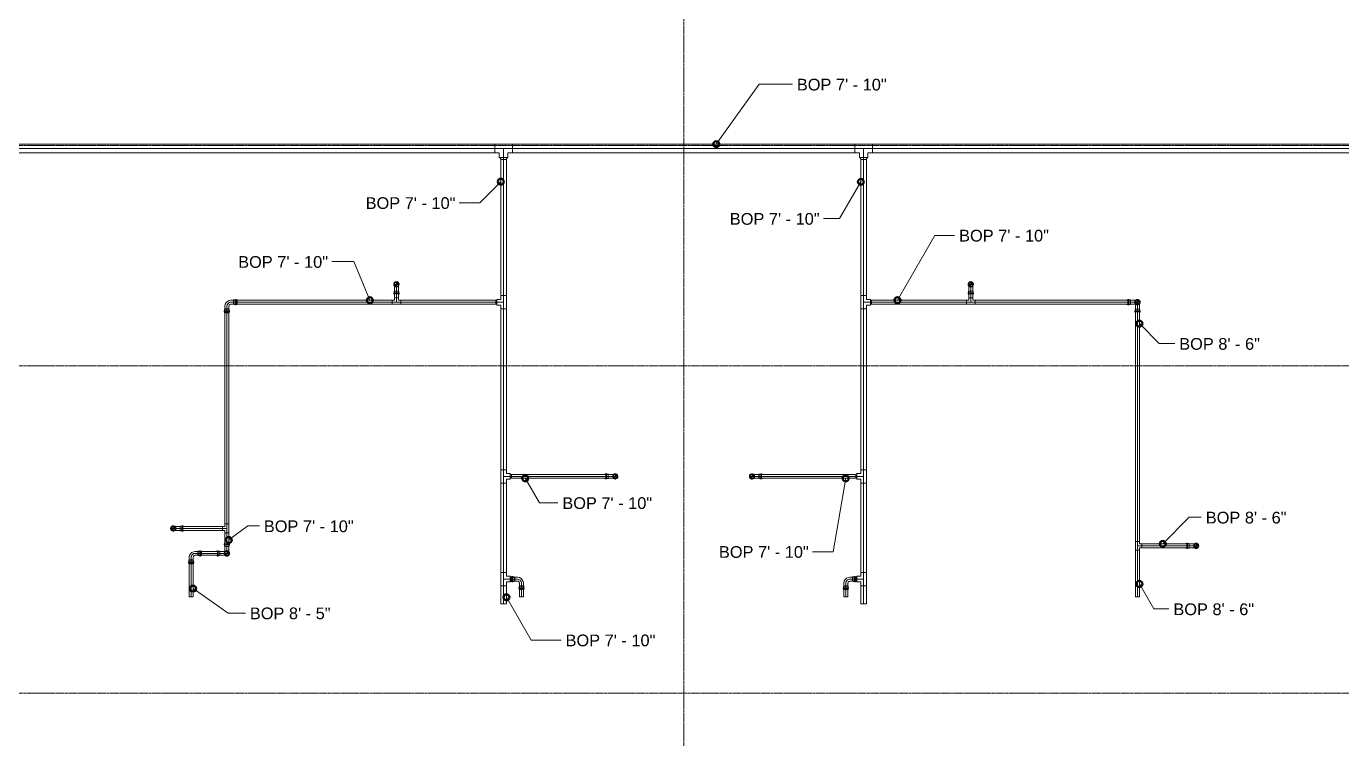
# Model space of a CAD drawing. Header units: inches. Extents: x -3679 to 241, y -496 to 1784.
# Drawn here: x -1233 to -791, y 73.7 to 313 of the extents above; entities that cross this region are included whole.
import ezdxf

# ---------------------------------------------------------------- set-up
doc = ezdxf.new("R2010")
doc.units = ezdxf.units.IN
doc.header["$MEASUREMENT"] = 0
doc.linetypes.add('Grid Line', pattern=[0.875, 0.5, -0.125, 0.125, -0.125])
for name, color, linetype, lineweight in [('G-ANNO-DIMS', 251, 'Continuous', 9), ('P-PIPE', 1, 'Continuous', 9), ('P-PIPE-CNTR', 1, 'Continuous', 9), ('S-GRID', 8, 'Continuous', 9)]:
    doc.layers.add(name, color=color, linetype=linetype, lineweight=lineweight)
doc.styles.add('Arial', font='arial.ttf', dxfattribs={"height": 3.934132})

# ---------------------------------------------------------------- blocks, each defined once
blk = doc.blocks.new('Victaulic-VicPress316-Elbow 90-45deg Style P568_P571 - Standard-523083-FOURTH LEVEL')
at = {"layer": 'P-PIPE'}
for p, q in [((-3064.18, 1028.04), (-3064.52, 1028.04)), ((-3063.22, 1027.94), (-3064.52, 1027.94)), ((-3064.52, 1027.28), (-3064.52, 1027.28)), ((-3064.52, 1027.28), (-3064.52, 1027.28)), ((-3064.52, 1027.28), (-3064.52, 1027.28)), ((-3064.52, 1027.28), (-3064.52, 1027.28)), ((-3064.52, 1026.62), (-3063.22, 1026.62)), ((-3064.52, 1026.51), (-3064.18, 1026.51)), ((-3064.18, 1027.28), (-3064.18, 1027.28)), ((-3064.18, 1027.28), (-3064.18, 1027.28)), ((-3063.44, 1028.04), (-3063.89, 1028.04)), ((-3063.89, 1027.28), (-3063.89, 1027.28)), ((-3063.89, 1027.28), (-3063.89, 1027.28)), ((-3063.89, 1026.51), (-3063.44, 1026.51)), ((-3062.39, 1027.94), (-3063.33, 1027.94)), ((-3063.33, 1027.94), (-3063.33, 1027.28)), ((-3063.33, 1027.28), (-3063.33, 1027.94)), ((-3063.33, 1027.28), (-3063.33, 1026.62)), ((-3063.33, 1026.62), (-3063.33, 1027.28)), ((-3062.39, 1027.28), (-3063.33, 1027.28)), ((-3063.33, 1026.62), (-3062.39, 1026.62)), ((-3063.22, 1027.28), (-3063.22, 1027.28)), ((-3063.22, 1027.28), (-3063.22, 1027.28)), ((-3062.39, 1027.28), (-3061, 1027.28)), ((-3061, 1027.28), (-3061, 1027.28))]:
    blk.add_line(p, q, dxfattribs=at)
at = {"layer": 'P-PIPE', "flags": 128}
for points in [[(-3064.18, 1028.04), (-3064.11, 1028.17), (-3063.98, 1028.18), (-3063.89, 1028.07), (-3063.89, 1028.04)], [(-3064.18, 1028.04), (-3064.18, 1027.95), (-3064.18, 1027.7), (-3064.18, 1027.34), (-3064.18, 1027.28)], [(-3064.18, 1027.28), (-3064.18, 1027.64), (-3064.18, 1027.92), (-3064.18, 1028.04), (-3064.18, 1028.04)], [(-3064.18, 1026.51), (-3064.18, 1026.6), (-3064.18, 1026.86), (-3064.18, 1027.21), (-3064.18, 1027.28)], [(-3064.18, 1027.28), (-3064.18, 1026.91), (-3064.18, 1026.64), (-3064.18, 1026.51), (-3064.18, 1026.51)], [(-3063.89, 1026.51), (-3063.96, 1026.39), (-3064.1, 1026.38), (-3064.18, 1026.49), (-3064.18, 1026.51)], [(-3063.89, 1028.04), (-3063.89, 1027.95), (-3063.89, 1027.7), (-3063.89, 1027.34), (-3063.89, 1027.28)], [(-3063.89, 1027.28), (-3063.89, 1027.64), (-3063.89, 1027.92), (-3063.89, 1028.04), (-3063.89, 1028.04)], [(-3063.89, 1026.51), (-3063.89, 1026.6), (-3063.89, 1026.86), (-3063.89, 1027.21), (-3063.89, 1027.28)], [(-3063.89, 1027.28), (-3063.89, 1026.91), (-3063.89, 1026.64), (-3063.89, 1026.51), (-3063.89, 1026.51)], [(-3063.44, 1028.04), (-3063.24, 1027.96), (-3063.22, 1027.94)], [(-3063.22, 1026.62), (-3063.41, 1026.51), (-3063.44, 1026.51)], [(-3061, 1027.94), (-3061.09, 1027.94), (-3061.36, 1027.94), (-3061.76, 1027.94), (-3062.25, 1027.94), (-3062.39, 1027.94)], [(-3062.39, 1026.62), (-3061.89, 1026.62), (-3061.46, 1026.62), (-3061.15, 1026.62), (-3061.01, 1026.62), (-3061, 1026.62)], [(-3060.09, 1027.28), (-3060.18, 1027.68), (-3060.44, 1028), (-3060.81, 1028.17), (-3061.22, 1028.16), (-3061.58, 1027.98), (-3061.83, 1027.65), (-3061.91, 1027.28)], [(-3061.91, 1027.28), (-3061.82, 1026.88), (-3061.56, 1026.56), (-3061.19, 1026.39), (-3060.78, 1026.39), (-3060.42, 1026.58), (-3060.17, 1026.91), (-3060.09, 1027.28)], [(-3060.23, 1027.28), (-3060.33, 1027.64), (-3060.58, 1027.92), (-3060.93, 1028.04), (-3061.3, 1027.98), (-3061.6, 1027.75), (-3061.75, 1027.41), (-3061.77, 1027.28)], [(-3061.77, 1027.28), (-3061.67, 1026.91), (-3061.42, 1026.64), (-3061.07, 1026.51), (-3060.7, 1026.57), (-3060.4, 1026.8), (-3060.25, 1027.15), (-3060.23, 1027.28)]]:
    blk.add_lwpolyline(points, dxfattribs=at)
at = {"layer": 'P-PIPE'}
for radius, start, end in [(0.767, 0, 180), (0.766, 0, 180), (0.766, 0, 180), (0.766, 180, 0), (0.767, 180, 0), (0.767, 180, 0), (0.657, 0, 180), (0.657, 0, 180), (0.657, 90, 180), (0.658, 180, 0), (0.658, 180, 0), (0.657, 180, 270), (0.658, 0, 90), (0.658, 270, 0)]:
    blk.add_arc((-3061, 1027.28), radius, start, end, dxfattribs=at)
blk = doc.blocks.new('Victaulic-VicPress316-Elbow 90-45deg Style P568_P571 - Standard-V1-FOURTH LEVEL')
at = {"layer": 'P-PIPE'}
for p, q in [((-3.18, 0.77), (-3.52, 0.77)), ((-3.52, 0.77), (-3.52, -0.77)), ((-3.52, -0.77), (-3.52, 0.77)), ((-2.22, 0.66), (-3.52, 0.66)), ((-3.52, -0.66), (-3.52, 0.66)), ((-3.52, 0.66), (-3.52, -0.66)), ((-3.18, -0.77), (-3.18, 0.77)), ((-3.18, 0.77), (-3.18, -0.77)), ((-2.44, 0.77), (-2.89, 0.77)), ((-2.89, -0.77), (-2.89, 0.77)), ((-2.89, 0.77), (-2.89, -0.77)), ((-1.39, 0.66), (-2.33, 0.66)), ((-2.33, 0), (-2.33, 0.66)), ((-2.33, 0.66), (-2.33, 0)), ((-2.22, -0.66), (-2.22, 0.66)), ((-2.22, 0.66), (-2.22, -0.66)), ((-0.77, 3.52), (-0.77, 3.18)), ((0.77, 3.52), (-0.77, 3.52)), ((-0.77, 3.52), (0.77, 3.52)), ((-0.77, 3.18), (0.77, 3.18)), ((0.77, 3.18), (-0.77, 3.18)), ((-0.77, 2.89), (-0.77, 2.44)), ((-0.77, 2.89), (0.77, 2.89)), ((0.77, 2.89), (-0.77, 2.89)), ((-0.66, 3.52), (-0.66, 2.22)), ((-0.66, 3.52), (0.66, 3.52)), ((0.66, 3.52), (-0.66, 3.52)), ((-0.66, 2.33), (-0.66, 1.39)), ((0, 2.33), (-0.66, 2.33)), ((-0.66, 2.33), (0, 2.33)), ((-0.66, 2.22), (0.66, 2.22)), ((0.66, 2.22), (-0.66, 2.22)), ((0, 2.33), (0.66, 2.33)), ((0.66, 2.33), (0, 2.33)), ((0, 1.39), (0, 2.33)), ((0.66, 2.22), (0.66, 3.52)), ((0.66, 1.39), (0.66, 2.33)), ((0.77, 3.18), (0.77, 3.52)), ((0.77, 2.44), (0.77, 2.89)), ((-3.52, -0.66), (-2.22, -0.66)), ((-3.52, -0.77), (-3.18, -0.77)), ((-2.89, -0.77), (-2.44, -0.77)), ((-2.33, 0), (-2.33, -0.66)), ((-2.33, -0.66), (-2.33, 0)), ((-1.39, 0), (-2.33, 0)), ((-2.33, -0.66), (-1.39, -0.66))]:
    blk.add_line(p, q, dxfattribs=at)
at = {"layer": 'P-PIPE', "flags": 128}
for points in [[(-3.18, 0.77), (-3.11, 0.89), (-2.98, 0.9), (-2.89, 0.79), (-2.89, 0.77)], [(-3.18, 0.77), (-3.18, 0.67), (-3.18, 0.42), (-3.18, 0.07), (-3.18, -0.3), (-3.18, -0.6), (-3.18, -0.75), (-3.18, -0.77)], [(-3.18, -0.77), (-3.18, -0.67), (-3.18, -0.42), (-3.18, -0.07), (-3.18, 0.3), (-3.18, 0.6), (-3.18, 0.75), (-3.18, 0.77)], [(-2.89, -0.77), (-2.89, -0.67), (-2.89, -0.42), (-2.89, -0.07), (-2.89, 0.3), (-2.89, 0.6), (-2.89, 0.75), (-2.89, 0.77)], [(-2.89, 0.77), (-2.89, 0.67), (-2.89, 0.42), (-2.89, 0.07), (-2.89, -0.3), (-2.89, -0.6), (-2.89, -0.75), (-2.89, -0.77)], [(-2.44, 0.77), (-2.24, 0.68), (-2.22, 0.66)], [(-0.66, 1.39), (-0.75, 1.04), (-1, 0.77), (-1.35, 0.66), (-1.39, 0.66)], [(-1.39, -0.66), (-0.78, -0.56), (-0.23, -0.29), (0.22, 0.13), (0.53, 0.67), (0.65, 1.27), (0.66, 1.39)], [(-0.77, 2.89), (-0.89, 2.96), (-0.9, 3.1), (-0.79, 3.18), (-0.77, 3.18)], [(0.77, 3.18), (0.67, 3.18), (0.42, 3.18), (0.07, 3.18), (-0.3, 3.18), (-0.6, 3.18), (-0.75, 3.18), (-0.77, 3.18)], [(-0.77, 3.18), (-0.67, 3.18), (-0.42, 3.18), (-0.07, 3.18), (0.3, 3.18), (0.6, 3.18), (0.75, 3.18), (0.77, 3.18)], [(-0.77, 2.89), (-0.67, 2.89), (-0.42, 2.89), (-0.07, 2.89), (0.3, 2.89), (0.6, 2.89), (0.75, 2.89), (0.77, 2.89)], [(0.77, 2.89), (0.67, 2.89), (0.42, 2.89), (0.07, 2.89), (-0.3, 2.89), (-0.6, 2.89), (-0.75, 2.89), (-0.77, 2.89)], [(-0.66, 2.22), (-0.77, 2.41), (-0.77, 2.44)], [(0.77, 2.44), (0.68, 2.24), (0.66, 2.22)], [(0.77, 3.18), (0.89, 3.11), (0.9, 2.98), (0.79, 2.89), (0.77, 2.89)], [(-2.89, -0.77), (-2.96, -0.89), (-3.1, -0.9), (-3.18, -0.79), (-3.18, -0.77)], [(-2.22, -0.66), (-2.41, -0.77), (-2.44, -0.77)]]:
    blk.add_lwpolyline(points, dxfattribs=at)
at = {"layer": 'P-PIPE'}
blk.add_arc((-1.39, 1.39), 1.39, 270, 0, dxfattribs=at)
blk = doc.blocks.new('Victaulic-VicPress316-Elbow 90-45deg Style P568_P571 - Standard-V2-FOURTH LEVEL')
at = {"layer": 'P-PIPE'}
for p, q in [((-3203.81, 730.05), (-3203.81, 729.6)), ((-3203.7, 731.1), (-3203.7, 730.16)), ((-3203.7, 730.27), (-3203.7, 728.97)), ((-3203.05, 730.16), (-3203.7, 730.16)), ((-3203.7, 730.16), (-3203.05, 730.16)), ((-3203.05, 732.49), (-3203.05, 732.49)), ((-3203.05, 732.49), (-3203.05, 731.1)), ((-3203.05, 731.1), (-3203.05, 730.16)), ((-3203.05, 730.27), (-3203.05, 730.27)), ((-3203.05, 730.27), (-3203.05, 730.27)), ((-3202.39, 730.16), (-3203.05, 730.16)), ((-3203.05, 730.16), (-3202.39, 730.16)), ((-3203.05, 729.6), (-3203.05, 729.6)), ((-3203.05, 729.6), (-3203.05, 729.6)), ((-3202.39, 730.16), (-3202.39, 731.1)), ((-3202.39, 728.97), (-3202.39, 730.27)), ((-3202.28, 729.6), (-3202.28, 730.05)), ((-3203.81, 729.31), (-3203.81, 728.97)), ((-3203.05, 729.31), (-3203.05, 729.31)), ((-3203.05, 729.31), (-3203.05, 729.31)), ((-3203.05, 728.97), (-3203.05, 728.97)), ((-3203.05, 728.97), (-3203.05, 728.97)), ((-3203.05, 728.97), (-3203.05, 728.97)), ((-3203.05, 728.97), (-3203.05, 728.97)), ((-3202.28, 728.97), (-3202.28, 729.31))]:
    blk.add_line(p, q, dxfattribs=at)
at = {"layer": 'P-PIPE', "flags": 128}
for points in [[(-3203.05, 733.4), (-3203.45, 733.31), (-3203.76, 733.05), (-3203.94, 732.68), (-3203.93, 732.27), (-3203.75, 731.91), (-3203.42, 731.66), (-3203.05, 731.58)], [(-3203.81, 729.31), (-3203.93, 729.38), (-3203.94, 729.51), (-3203.83, 729.6), (-3203.81, 729.6)], [(-3203.05, 733.26), (-3203.41, 733.16), (-3203.69, 732.91), (-3203.81, 732.56), (-3203.75, 732.19), (-3203.52, 731.89), (-3203.18, 731.74), (-3203.05, 731.72)], [(-3203.81, 730.05), (-3203.72, 730.25), (-3203.7, 730.27)], [(-3203.81, 729.6), (-3203.72, 729.6), (-3203.47, 729.6), (-3203.11, 729.6), (-3203.05, 729.6)], [(-3203.05, 729.6), (-3203.41, 729.6), (-3203.69, 729.6), (-3203.81, 729.6), (-3203.81, 729.6)], [(-3203.7, 732.49), (-3203.7, 732.4), (-3203.7, 732.13), (-3203.7, 731.73), (-3203.7, 731.24), (-3203.7, 731.1)], [(-3203.05, 731.58), (-3202.65, 731.67), (-3202.33, 731.93), (-3202.15, 732.3), (-3202.16, 732.71), (-3202.35, 733.07), (-3202.67, 733.32), (-3203.05, 733.4)], [(-3203.05, 731.72), (-3202.68, 731.82), (-3202.41, 732.07), (-3202.28, 732.42), (-3202.34, 732.79), (-3202.57, 733.09), (-3202.91, 733.24), (-3203.05, 733.26)], [(-3202.28, 729.6), (-3202.37, 729.6), (-3202.62, 729.6), (-3202.98, 729.6), (-3203.05, 729.6)], [(-3203.05, 729.6), (-3202.68, 729.6), (-3202.41, 729.6), (-3202.28, 729.6), (-3202.28, 729.6)], [(-3202.39, 731.1), (-3202.39, 731.6), (-3202.39, 732.03), (-3202.39, 732.34), (-3202.39, 732.48), (-3202.39, 732.49)], [(-3202.39, 730.27), (-3202.28, 730.08), (-3202.28, 730.05)], [(-3202.28, 729.6), (-3202.16, 729.53), (-3202.15, 729.39), (-3202.26, 729.31), (-3202.28, 729.31)], [(-3203.81, 729.31), (-3203.72, 729.31), (-3203.47, 729.31), (-3203.11, 729.31), (-3203.05, 729.31)], [(-3203.05, 729.31), (-3203.41, 729.31), (-3203.69, 729.31), (-3203.81, 729.31), (-3203.81, 729.31)], [(-3202.28, 729.31), (-3202.37, 729.31), (-3202.62, 729.31), (-3202.98, 729.31), (-3203.05, 729.31)], [(-3203.05, 729.31), (-3202.68, 729.31), (-3202.41, 729.31), (-3202.28, 729.31), (-3202.28, 729.31)]]:
    blk.add_lwpolyline(points, dxfattribs=at)
at = {"layer": 'P-PIPE'}
for radius, start, end in [(0.767, 90, 270), (0.767, 90, 270), (0.767, 90, 270), (0.658, 90, 270), (0.658, 90, 270), (0.658, 90, 180), (0.658, 180, 270), (0.766, 270, 90), (0.766, 270, 90), (0.766, 270, 90), (0.658, 270, 90), (0.657, 270, 90), (0.658, 0, 90), (0.658, 270, 0)]:
    blk.add_arc((-3203.05, 732.49), radius, start, end, dxfattribs=at)
blk = doc.blocks.new('Victaulic-VicPress316-Elbow 90-45deg Style P568_P571 - Standard-V9-FOURTH LEVEL')
at = {"layer": 'P-PIPE'}
for p, q in [((-3.18, 0.77), (-3.52, 0.77)), ((-3.52, 0.77), (-3.52, -0.77)), ((-3.52, -0.77), (-3.52, 0.77)), ((-2.22, 0.66), (-3.52, 0.66)), ((-3.52, -0.66), (-3.52, 0.66)), ((-3.52, 0.66), (-3.52, -0.66)), ((-3.18, -0.77), (-3.18, 0.77)), ((-3.18, 0.77), (-3.18, -0.77)), ((-2.44, 0.77), (-2.89, 0.77)), ((-2.89, -0.77), (-2.89, 0.77)), ((-2.89, 0.77), (-2.89, -0.77)), ((-1.39, 0.66), (-2.33, 0.66)), ((-2.33, 0), (-2.33, 0.66)), ((-2.33, 0.66), (-2.33, 0)), ((-2.33, 0), (-2.33, -0.66)), ((-2.33, -0.66), (-2.33, 0)), ((-1.39, 0), (-2.33, 0)), ((-2.22, -0.66), (-2.22, 0.66)), ((-2.22, 0.66), (-2.22, -0.66)), ((-3.52, -0.66), (-2.22, -0.66)), ((-3.52, -0.77), (-3.18, -0.77)), ((-2.89, -0.77), (-2.44, -0.77)), ((-2.33, -0.66), (-1.39, -0.66)), ((-0.77, -2.44), (-0.77, -2.89)), ((0.77, -2.89), (-0.77, -2.89)), ((-0.77, -2.89), (0.77, -2.89)), ((-0.77, -3.18), (-0.77, -3.52)), ((0.77, -3.18), (-0.77, -3.18)), ((-0.77, -3.18), (0.77, -3.18)), ((-0.77, -3.52), (0.77, -3.52)), ((0.77, -3.52), (-0.77, -3.52)), ((-0.66, -1.39), (-0.66, -2.33)), ((-0.66, -2.22), (-0.66, -3.52)), ((0.66, -2.22), (-0.66, -2.22)), ((-0.66, -2.22), (0.66, -2.22)), ((0, -2.33), (-0.66, -2.33)), ((-0.66, -2.33), (0, -2.33)), ((0.66, -3.52), (-0.66, -3.52)), ((-0.66, -3.52), (0.66, -3.52)), ((0, -1.39), (0, -2.33)), ((0, -2.33), (0.66, -2.33)), ((0.66, -2.33), (0, -2.33)), ((0.66, -2.33), (0.66, -1.39)), ((0.66, -3.52), (0.66, -2.22)), ((0.77, -2.89), (0.77, -2.44)), ((0.77, -3.52), (0.77, -3.18))]:
    blk.add_line(p, q, dxfattribs=at)
at = {"layer": 'P-PIPE', "flags": 128}
for points in [[(-3.18, 0.77), (-3.11, 0.89), (-2.98, 0.9), (-2.89, 0.79), (-2.89, 0.77)], [(-3.18, 0.77), (-3.18, 0.67), (-3.18, 0.42), (-3.18, 0.07), (-3.18, -0.3), (-3.18, -0.6), (-3.18, -0.75), (-3.18, -0.77)], [(-3.18, -0.77), (-3.18, -0.67), (-3.18, -0.42), (-3.18, -0.07), (-3.18, 0.3), (-3.18, 0.6), (-3.18, 0.75), (-3.18, 0.77)], [(-2.89, -0.77), (-2.89, -0.67), (-2.89, -0.42), (-2.89, -0.07), (-2.89, 0.3), (-2.89, 0.6), (-2.89, 0.75), (-2.89, 0.77)], [(-2.89, 0.77), (-2.89, 0.67), (-2.89, 0.42), (-2.89, 0.07), (-2.89, -0.3), (-2.89, -0.6), (-2.89, -0.75), (-2.89, -0.77)], [(-2.44, 0.77), (-2.24, 0.68), (-2.22, 0.66)], [(0.66, -1.39), (0.56, -0.78), (0.29, -0.23), (-0.13, 0.22), (-0.67, 0.53), (-1.27, 0.65), (-1.39, 0.66)], [(-2.89, -0.77), (-2.96, -0.89), (-3.1, -0.9), (-3.18, -0.79), (-3.18, -0.77)], [(-2.22, -0.66), (-2.41, -0.77), (-2.44, -0.77)], [(-1.39, -0.66), (-1.04, -0.75), (-0.77, -1), (-0.66, -1.35), (-0.66, -1.39)], [(-0.77, -3.18), (-0.89, -3.11), (-0.9, -2.98), (-0.79, -2.89), (-0.77, -2.89)], [(-0.77, -2.44), (-0.68, -2.24), (-0.66, -2.22)], [(0.77, -2.89), (0.67, -2.89), (0.42, -2.89), (0.07, -2.89), (-0.3, -2.89), (-0.6, -2.89), (-0.75, -2.89), (-0.77, -2.89)], [(-0.77, -2.89), (-0.67, -2.89), (-0.42, -2.89), (-0.07, -2.89), (0.3, -2.89), (0.6, -2.89), (0.75, -2.89), (0.77, -2.89)], [(-0.77, -3.18), (-0.67, -3.18), (-0.42, -3.18), (-0.07, -3.18), (0.3, -3.18), (0.6, -3.18), (0.75, -3.18), (0.77, -3.18)], [(0.77, -3.18), (0.67, -3.18), (0.42, -3.18), (0.07, -3.18), (-0.3, -3.18), (-0.6, -3.18), (-0.75, -3.18), (-0.77, -3.18)], [(0.66, -2.22), (0.77, -2.41), (0.77, -2.44)], [(0.77, -2.89), (0.89, -2.96), (0.9, -3.1), (0.79, -3.18), (0.77, -3.18)]]:
    blk.add_lwpolyline(points, dxfattribs=at)
at = {"layer": 'P-PIPE'}
blk.add_arc((-1.39, -1.39), 1.39, 360, 90, dxfattribs=at)
blk = doc.blocks.new('Victaulic-VicPress316-Elbow 90-45deg Style P568_P571 - Standard-V10-FOURTH LEVEL')
at = {"layer": 'P-PIPE'}
for p, q in [((-1168.81, 136.76), (-1169.14, 136.76)), ((-1167.85, 136.65), (-1169.14, 136.65)), ((-1169.14, 136), (-1169.14, 136)), ((-1169.14, 136), (-1169.14, 136)), ((-1169.14, 136), (-1169.14, 136)), ((-1169.14, 136), (-1169.14, 136)), ((-1169.14, 135.34), (-1167.85, 135.34)), ((-1169.14, 135.23), (-1168.81, 135.23)), ((-1168.81, 136), (-1168.81, 136)), ((-1168.81, 136), (-1168.81, 136)), ((-1168.06, 136.76), (-1168.52, 136.76)), ((-1168.52, 136), (-1168.52, 136)), ((-1168.52, 136), (-1168.52, 136)), ((-1168.52, 135.23), (-1168.06, 135.23)), ((-1167.02, 136.65), (-1167.95, 136.65)), ((-1167.95, 136), (-1167.95, 136.65)), ((-1167.95, 136.65), (-1167.95, 136)), ((-1167.95, 135.34), (-1167.95, 136)), ((-1167.95, 136), (-1167.95, 135.34)), ((-1167.02, 136), (-1167.95, 136)), ((-1167.95, 135.34), (-1167.02, 135.34)), ((-1167.85, 136), (-1167.85, 136)), ((-1167.85, 136), (-1167.85, 136)), ((-1167.02, 136), (-1165.62, 136)), ((-1165.62, 136), (-1165.62, 136))]:
    blk.add_line(p, q, dxfattribs=at)
at = {"layer": 'P-PIPE', "flags": 128}
for points in [[(-1168.81, 136.76), (-1168.74, 136.88), (-1168.6, 136.89), (-1168.52, 136.78), (-1168.52, 136.76)], [(-1168.81, 136.76), (-1168.81, 136.67), (-1168.81, 136.42), (-1168.81, 136.06), (-1168.81, 136)], [(-1168.81, 136), (-1168.81, 136.36), (-1168.81, 136.64), (-1168.81, 136.76), (-1168.81, 136.76)], [(-1168.81, 135.23), (-1168.81, 135.32), (-1168.81, 135.57), (-1168.81, 135.93), (-1168.81, 136)], [(-1168.81, 136), (-1168.81, 135.63), (-1168.81, 135.35), (-1168.81, 135.23), (-1168.81, 135.23)], [(-1168.52, 135.23), (-1168.58, 135.11), (-1168.72, 135.1), (-1168.81, 135.21), (-1168.81, 135.23)], [(-1168.52, 136.76), (-1168.52, 136.67), (-1168.52, 136.42), (-1168.52, 136.06), (-1168.52, 136)], [(-1168.52, 136), (-1168.52, 136.36), (-1168.52, 136.64), (-1168.52, 136.76), (-1168.52, 136.76)], [(-1168.52, 135.23), (-1168.52, 135.32), (-1168.52, 135.57), (-1168.52, 135.93), (-1168.52, 136)], [(-1168.52, 136), (-1168.52, 135.63), (-1168.52, 135.35), (-1168.52, 135.23), (-1168.52, 135.23)], [(-1168.06, 136.76), (-1167.86, 136.67), (-1167.85, 136.65)], [(-1167.85, 135.34), (-1168.04, 135.23), (-1168.06, 135.23)], [(-1165.62, 136.65), (-1165.72, 136.65), (-1165.98, 136.65), (-1166.39, 136.65), (-1166.87, 136.65), (-1167.02, 136.65)], [(-1167.02, 135.34), (-1166.52, 135.34), (-1166.09, 135.34), (-1165.78, 135.34), (-1165.63, 135.34), (-1165.62, 135.34)], [(-1164.71, 136), (-1164.81, 136.39), (-1165.06, 136.71), (-1165.43, 136.89), (-1165.84, 136.88), (-1166.21, 136.69), (-1166.46, 136.37), (-1166.54, 136)], [(-1166.54, 136), (-1166.44, 135.6), (-1166.19, 135.28), (-1165.82, 135.1), (-1165.41, 135.11), (-1165.04, 135.3), (-1164.79, 135.62), (-1164.71, 136)], [(-1164.86, 136), (-1164.95, 136.36), (-1165.2, 136.64), (-1165.56, 136.76), (-1165.93, 136.7), (-1166.23, 136.47), (-1166.38, 136.13), (-1166.39, 136)], [(-1166.39, 136), (-1166.3, 135.63), (-1166.05, 135.35), (-1165.69, 135.23), (-1165.32, 135.29), (-1165.02, 135.52), (-1164.87, 135.86), (-1164.86, 136)]]:
    blk.add_lwpolyline(points, dxfattribs=at)
at = {"layer": 'P-PIPE'}
for radius, start, end in [(0.766, 0, 180), (0.766, 0, 180), (0.766, 0, 180), (0.766, 180, 0), (0.766, 180, 0), (0.766, 180, 0), (0.657, 0, 180), (0.657, 0, 180), (0.658, 90, 180), (0.658, 180, 0), (0.658, 180, 0), (0.658, 180, 270), (0.658, 0, 90), (0.658, 270, 0)]:
    blk.add_arc((-1165.62, 136), radius, start, end, dxfattribs=at)

msp = doc.modelspace()

# ---------------------------------------------------------------- linework, layer by layer
at = {"layer": 'G-ANNO-DIMS'}
for p, q in [((-1001.16, 273.44), (-986.77, 293.56)), ((-986.77, 293.56), (-975.58, 293.56)), ((-1073.58, 260.85), (-1080.66, 253.76)), ((-952.57, 260.8), (-959.7, 248.46)), ((-1080.66, 253.76), (-1087.52, 253.76)), ((-959.7, 248.46), (-965.15, 248.46)), ((-940.28, 221.02), (-927.69, 242.82)), ((-927.69, 242.82), (-921.05, 242.82)), ((-1122.92, 233.99), (-1130.35, 233.99)), ((-1117.56, 221.02), (-1122.92, 233.99)), ((-858.97, 213.16), (-852.28, 206.46)), ((-852.28, 206.46), (-847.09, 206.46)), ((-1065.35, 161.21), (-1060.59, 152.97)), ((-957.67, 161.21), (-961.84, 136.56)), ((-1060.59, 152.97), (-1054.38, 152.97)), ((-851.12, 139.19), (-842.21, 148.1)), ((-842.21, 148.1), (-838.16, 148.1)), ((-1164.97, 140.5), (-1158.61, 145.2)), ((-1158.61, 145.2), (-1154.69, 145.2)), ((-961.84, 136.56), (-968.8, 136.56)), ((-1176.97, 124.17), (-1165.14, 115.94)), ((-858.97, 125.72), (-854.12, 117.31)), ((-1071.67, 121.24), (-1063.37, 106.86)), ((-1165.14, 115.94), (-1159.39, 115.94)), ((-854.12, 117.31), (-849.05, 117.31)), ((-1063.37, 106.86), (-1053.3, 106.86))]:
    msp.add_line(p, q, dxfattribs=at)
at = {"layer": 'G-ANNO-DIMS', "lineweight": 50}
for centre in [(-1001.16, 273.44), (-1073.58, 260.85), (-952.57, 260.8), (-1117.56, 221.02), (-940.28, 221.02), (-858.97, 213.16), (-1065.35, 161.21), (-957.67, 161.21), (-1164.97, 140.5), (-851.12, 139.19), (-1176.97, 124.17), (-858.97, 125.72), (-1071.67, 121.24)]:
    msp.add_circle(centre, 1, dxfattribs=at)
at = {"layer": 'P-PIPE'}
for p, q in [((-1075.62, 273.44), (-1396.63, 273.44)), ((-1396.63, 270.56), (-1075.62, 270.56)), ((-1069.63, 273.44), (-1075.62, 273.44)), ((-1075.62, 270.56), (-1075.62, 273.44)), ((-1075.62, 273.44), (-1075.62, 270.56)), ((-1075.62, 270.56), (-1075.62, 273.44)), ((-1075.62, 270.56), (-1074.06, 270.56)), ((-1074.06, 270.56), (-1074.06, 269.01)), ((-1071.19, 270.56), (-1069.63, 270.56)), ((-1071.19, 269.01), (-1071.19, 270.56)), ((-1069.63, 270.56), (-1069.63, 273.44)), ((-1069.63, 273.44), (-1069.63, 270.56)), ((-954.62, 273.44), (-1069.63, 273.44)), ((-1069.63, 270.56), (-1069.63, 273.44)), ((-1069.63, 270.56), (-954.62, 270.56)), ((-948.63, 273.44), (-954.62, 273.44)), ((-954.62, 270.56), (-954.62, 273.44)), ((-954.62, 273.44), (-954.62, 270.56)), ((-954.62, 270.56), (-954.62, 273.44)), ((-954.62, 270.56), (-953.06, 270.56)), ((-953.06, 270.56), (-953.06, 269.01)), ((-950.19, 270.56), (-948.63, 270.56)), ((-950.19, 269.01), (-950.19, 270.56)), ((-948.63, 270.56), (-948.63, 273.44)), ((-948.63, 273.44), (-948.63, 270.56)), ((-731.48, 273.44), (-948.63, 273.44)), ((-948.63, 270.56), (-948.63, 273.44)), ((-948.63, 270.56), (-731.48, 270.56)), ((-1071.19, 269.01), (-1074.06, 269.01)), ((-1074.06, 269.01), (-1071.19, 269.01)), ((-1073.94, 269.01), (-1073.44, 268.35)), ((-1073.58, 268.35), (-1073.58, 222.61)), ((-1073.58, 268.35), (-1071.67, 268.35)), ((-1071.81, 268.35), (-1071.31, 269.01)), ((-1071.67, 222.61), (-1071.67, 268.35)), ((-950.19, 269.01), (-953.06, 269.01)), ((-953.06, 269.01), (-950.19, 269.01)), ((-952.94, 269.01), (-952.44, 268.35)), ((-952.57, 268.35), (-952.57, 222.61)), ((-950.67, 268.35), (-952.57, 268.35)), ((-950.81, 268.35), (-950.31, 269.01)), ((-950.67, 222.61), (-950.67, 268.35)), ((-1110.12, 221.02), (-1163.3, 221.02)), ((-1163.3, 219.71), (-1163.3, 221.02)), ((-1109.28, 221.02), (-1110.12, 221.02)), ((-1110.12, 221.02), (-1110.12, 219.71)), ((-1110.12, 219.71), (-1110.12, 221.02)), ((-1110.12, 219.71), (-1110.12, 221.02)), ((-1109.28, 224.03), (-1109.28, 221.86)), ((-1109.28, 224.03), (-1107.97, 224.03)), ((-1109.28, 221.86), (-1107.97, 221.86)), ((-1109.28, 221.86), (-1109.28, 221.02)), ((-1107.97, 221.86), (-1109.28, 221.86)), ((-1109.28, 221.86), (-1107.97, 221.86)), ((-1107.97, 221.86), (-1107.97, 224.03)), ((-1107.97, 221.02), (-1107.97, 221.86)), ((-1107.13, 221.02), (-1107.97, 221.02)), ((-1075.28, 221.02), (-1107.13, 221.02)), ((-1107.13, 219.71), (-1107.13, 221.02)), ((-1107.13, 221.02), (-1107.13, 219.71)), ((-1107.13, 219.71), (-1107.13, 221.02)), ((-1074.87, 221.18), (-1075.28, 220.93)), ((-1075.28, 219.71), (-1075.28, 221.02)), ((-1073.58, 221.32), (-1074.87, 221.32)), ((-1074.87, 219.41), (-1074.87, 221.32)), ((-1074.87, 221.32), (-1074.87, 219.41)), ((-1073.58, 222.61), (-1073.58, 221.32)), ((-1073.58, 222.61), (-1071.67, 222.61)), ((-1071.67, 222.61), (-1073.58, 222.61)), ((-1073.58, 222.61), (-1071.67, 222.61)), ((-1071.67, 218.12), (-1071.67, 222.61)), ((-952.58, 222.61), (-952.58, 218.12)), ((-950.67, 222.61), (-952.58, 222.61)), ((-952.58, 222.61), (-950.67, 222.61)), ((-950.67, 222.61), (-952.57, 222.61)), ((-950.67, 221.32), (-950.67, 222.61)), ((-949.38, 221.32), (-950.67, 221.32)), ((-949.38, 221.32), (-949.38, 219.41)), ((-949.38, 219.41), (-949.38, 221.32)), ((-948.97, 220.93), (-949.38, 221.18)), ((-917.12, 221.02), (-948.97, 221.02)), ((-948.97, 221.02), (-948.97, 219.71)), ((-917.12, 221.02), (-917.12, 219.71)), ((-916.28, 221.02), (-917.12, 221.02)), ((-917.12, 221.02), (-917.12, 219.71)), ((-917.12, 219.71), (-917.12, 221.02)), ((-916.28, 224.03), (-916.28, 221.86)), ((-916.28, 224.03), (-914.97, 224.03)), ((-916.28, 221.86), (-914.97, 221.86)), ((-916.28, 221.86), (-916.28, 221.02)), ((-916.28, 221.86), (-914.97, 221.86)), ((-914.97, 221.86), (-916.28, 221.86)), ((-914.97, 221.86), (-914.97, 224.03)), ((-914.97, 221.02), (-914.97, 221.86)), ((-914.13, 221.02), (-914.97, 221.02)), ((-914.13, 221.02), (-914.13, 219.71)), ((-914.13, 219.71), (-914.13, 221.02)), ((-861.96, 221.02), (-914.13, 221.02)), ((-914.13, 221.02), (-914.13, 219.71)), ((-861.96, 221.02), (-861.96, 219.71)), ((-1166.28, 218.03), (-1166.28, 145.86)), ((-1164.97, 218.03), (-1166.28, 218.03)), ((-1164.97, 145.86), (-1164.97, 218.03)), ((-1163.3, 219.71), (-1110.12, 219.71)), ((-1110.12, 219.71), (-1107.13, 219.71)), ((-1107.13, 219.71), (-1075.28, 219.71)), ((-1075.28, 219.8), (-1074.87, 219.55)), ((-1074.87, 219.41), (-1073.58, 219.41)), ((-1073.58, 219.41), (-1073.58, 218.12)), ((-1073.58, 218.12), (-1071.67, 218.12)), ((-1071.67, 218.12), (-1073.58, 218.12)), ((-1073.58, 218.12), (-1073.58, 164.11)), ((-1073.58, 218.12), (-1071.67, 218.12)), ((-1071.67, 164.11), (-1071.67, 218.12)), ((-950.67, 218.12), (-952.58, 218.12)), ((-952.58, 218.12), (-950.67, 218.12)), ((-952.57, 218.12), (-952.57, 164.11)), ((-952.57, 218.12), (-950.67, 218.12)), ((-950.67, 218.12), (-950.67, 219.41)), ((-950.67, 219.41), (-949.38, 219.41)), ((-950.67, 164.11), (-950.67, 218.12)), ((-949.38, 219.55), (-948.97, 219.8)), ((-948.97, 219.71), (-917.12, 219.71)), ((-917.12, 219.71), (-914.13, 219.71)), ((-914.13, 219.71), (-861.96, 219.71)), ((-860.29, 218.03), (-860.29, 140.03)), ((-860.29, 218.03), (-858.97, 218.03)), ((-858.97, 140.03), (-858.97, 218.03)), ((-1073.58, 164.11), (-1073.58, 159.62)), ((-1071.67, 164.11), (-1073.58, 164.11)), ((-1073.58, 164.11), (-1071.67, 164.11)), ((-1073.58, 164.11), (-1071.67, 164.11)), ((-1071.67, 162.82), (-1071.67, 164.11)), ((-952.58, 164.11), (-952.58, 162.82)), ((-952.58, 164.11), (-950.67, 164.11)), ((-950.67, 164.11), (-952.58, 164.11)), ((-952.57, 164.11), (-950.67, 164.11)), ((-950.67, 159.62), (-950.67, 164.11)), ((-1071.67, 159.62), (-1073.58, 159.62)), ((-1073.58, 159.62), (-1071.67, 159.62)), ((-1073.58, 159.62), (-1073.58, 129.61)), ((-1073.58, 159.62), (-1071.67, 159.62)), ((-1070.38, 162.82), (-1071.67, 162.82)), ((-1071.67, 159.62), (-1071.67, 160.91)), ((-1071.67, 160.91), (-1070.38, 160.91)), ((-1071.67, 129.61), (-1071.67, 159.62)), ((-1070.38, 160.91), (-1070.38, 162.82)), ((-1070.38, 162.82), (-1070.38, 160.91)), ((-1069.97, 162.43), (-1070.38, 162.68)), ((-1070.38, 161.05), (-1069.97, 161.3)), ((-1037.45, 162.52), (-1069.97, 162.52)), ((-1069.97, 161.21), (-1069.97, 162.52)), ((-1069.97, 161.21), (-1037.45, 161.21)), ((-1037.45, 161.21), (-1037.45, 162.52)), ((-954.28, 162.52), (-986.8, 162.52)), ((-986.8, 161.21), (-986.8, 162.52)), ((-986.8, 161.21), (-954.28, 161.21)), ((-953.87, 162.68), (-954.28, 162.43)), ((-954.28, 161.21), (-954.28, 162.52)), ((-954.28, 161.3), (-953.87, 161.05)), ((-952.58, 162.82), (-953.87, 162.82)), ((-953.87, 160.91), (-953.87, 162.82)), ((-953.87, 162.82), (-953.87, 160.91)), ((-953.87, 160.91), (-952.58, 160.91)), ((-952.58, 160.91), (-952.58, 159.62)), ((-952.58, 159.62), (-950.67, 159.62)), ((-950.67, 159.62), (-952.58, 159.62)), ((-952.57, 159.62), (-952.57, 129.61)), ((-952.57, 159.62), (-950.67, 159.62)), ((-950.67, 129.61), (-950.67, 159.62)), ((-1167.12, 145.02), (-1181.3, 145.02)), ((-1181.3, 143.71), (-1181.3, 145.02)), ((-1181.3, 143.71), (-1167.12, 143.71)), ((-1167.12, 143.71), (-1167.12, 145.02)), ((-1166.28, 145.02), (-1167.12, 145.02)), ((-1167.12, 145.02), (-1167.12, 143.71)), ((-1167.12, 143.71), (-1167.12, 145.02)), ((-1167.12, 143.71), (-1166.28, 143.71)), ((-1164.97, 145.86), (-1166.28, 145.86)), ((-1166.28, 145.86), (-1166.28, 145.02)), ((-1166.28, 145.86), (-1164.97, 145.86)), ((-1164.97, 145.86), (-1166.28, 145.86)), ((-1166.28, 143.71), (-1166.28, 142.87)), ((-1166.28, 142.87), (-1164.97, 142.87)), ((-1164.97, 142.87), (-1166.28, 142.87)), ((-1166.28, 142.87), (-1166.28, 138.33)), ((-1164.97, 142.87), (-1166.28, 142.87)), ((-1164.97, 142.87), (-1164.97, 145.86)), ((-1164.97, 138.33), (-1164.97, 142.87)), ((-1164.97, 138.33), (-1166.28, 138.33)), ((-860.29, 140.03), (-860.29, 137.04)), ((-858.97, 140.03), (-860.29, 140.03)), ((-860.29, 140.03), (-858.97, 140.03)), ((-860.29, 140.03), (-858.97, 140.03)), ((-860.29, 137.04), (-860.29, 121.36)), ((-860.29, 137.04), (-858.97, 137.04)), ((-858.97, 137.04), (-860.29, 137.04)), ((-860.29, 137.04), (-858.97, 137.04)), ((-858.97, 139.19), (-858.97, 140.03)), ((-858.14, 139.19), (-858.97, 139.19)), ((-858.97, 137.04), (-858.97, 137.87)), ((-858.97, 137.87), (-858.14, 137.87)), ((-858.97, 121.36), (-858.97, 137.04)), ((-842.23, 139.19), (-858.14, 139.19)), ((-858.14, 139.19), (-858.14, 137.87)), ((-858.14, 137.87), (-858.14, 139.19)), ((-858.14, 139.19), (-858.14, 137.87)), ((-858.14, 137.87), (-842.23, 137.87)), ((-842.23, 139.19), (-842.23, 137.87)), ((-1178.28, 133.67), (-1178.28, 121.36)), ((-1178.28, 133.67), (-1176.97, 133.67)), ((-1176.97, 121.36), (-1176.97, 133.67)), ((-1167.95, 136.65), (-1175.3, 136.65)), ((-1175.3, 135.34), (-1175.3, 136.65)), ((-1175.3, 135.34), (-1167.95, 135.34)), ((-1167.95, 135.34), (-1167.95, 136.65)), ((-1073.58, 129.61), (-1073.58, 125.12)), ((-1071.67, 129.61), (-1073.58, 129.61)), ((-1073.58, 129.61), (-1071.67, 129.61)), ((-1073.58, 129.61), (-1071.67, 129.61)), ((-1071.67, 128.32), (-1071.67, 129.61)), ((-1070.38, 128.32), (-1071.67, 128.32)), ((-1070.38, 126.41), (-1070.38, 128.32)), ((-1070.38, 128.32), (-1070.38, 126.41)), ((-952.58, 128.32), (-953.87, 128.32)), ((-953.87, 126.41), (-953.87, 128.32)), ((-953.87, 128.32), (-953.87, 126.41)), ((-952.58, 129.61), (-952.58, 128.32)), ((-952.58, 129.61), (-950.67, 129.61)), ((-950.67, 129.61), (-952.58, 129.61)), ((-952.57, 129.61), (-950.67, 129.61)), ((-950.67, 125.12), (-950.67, 129.61)), ((-1071.67, 125.12), (-1073.58, 125.12)), ((-1073.58, 125.12), (-1071.67, 125.12)), ((-1073.58, 125.12), (-1073.58, 119)), ((-1073.58, 125.12), (-1071.67, 125.12)), ((-1071.67, 125.12), (-1071.67, 126.41)), ((-1071.67, 126.41), (-1070.38, 126.41)), ((-1071.67, 119), (-1071.67, 125.12)), ((-1069.97, 127.93), (-1070.38, 128.18)), ((-1070.38, 126.55), (-1069.97, 126.8)), ((-1068.95, 128.02), (-1069.97, 128.02)), ((-1069.97, 126.71), (-1069.97, 128.02)), ((-1069.97, 126.71), (-1068.95, 126.71)), ((-1068.95, 126.71), (-1068.95, 128.02)), ((-1067.28, 125.03), (-1067.28, 121.36)), ((-1067.28, 125.03), (-1065.97, 125.03)), ((-1065.97, 121.36), (-1065.97, 125.03)), ((-958.28, 125.03), (-958.28, 121.36)), ((-958.28, 125.03), (-956.97, 125.03)), ((-956.97, 121.36), (-956.97, 125.03)), ((-954.28, 128.02), (-955.3, 128.02)), ((-955.3, 126.71), (-955.3, 128.02)), ((-955.3, 126.71), (-954.28, 126.71)), ((-953.87, 128.18), (-954.28, 127.93)), ((-954.28, 126.71), (-954.28, 128.02)), ((-954.28, 126.8), (-953.87, 126.55)), ((-953.87, 126.41), (-952.58, 126.41)), ((-952.58, 126.41), (-952.58, 125.12)), ((-952.58, 125.12), (-950.67, 125.12)), ((-950.67, 125.12), (-952.58, 125.12)), ((-952.57, 125.12), (-952.57, 119)), ((-952.57, 125.12), (-950.67, 125.12)), ((-950.67, 119), (-950.67, 125.12)), ((-1178.28, 121.36), (-1176.97, 121.36)), ((-1067.28, 121.36), (-1065.97, 121.36)), ((-958.28, 121.36), (-956.97, 121.36)), ((-860.29, 121.36), (-858.97, 121.36)), ((-1073.58, 119), (-1071.67, 119)), ((-952.57, 119), (-950.67, 119))]:
    msp.add_line(p, q, dxfattribs=at)
for centre, radius, start, end in [((-1108.62, 226.36), 0.658, 0, 180), ((-1108.62, 226.36), 0.658, 180, 0), ((-1108.62, 226.04), 0.329, 90, 270), ((-1108.62, 226.69), 0.329, 270, 90), ((-915.62, 226.36), 0.658, 0, 180), ((-915.62, 226.36), 0.658, 180, 0), ((-915.62, 226.04), 0.329, 90, 270), ((-915.62, 226.69), 0.329, 270, 90), ((-859.63, 220.36), 0.658, 0, 180), ((-859.63, 220.69), 0.329, 270, 90), ((-859.63, 220.36), 0.658, 180, 0), ((-859.63, 220.04), 0.329, 90, 270), ((-1035.12, 161.86), 0.658, 0, 180), ((-1035.12, 161.86), 0.658, 180, 0), ((-1035.12, 161.54), 0.329, 90, 270), ((-1035.12, 162.19), 0.329, 270, 90), ((-989.12, 161.86), 0.658, 0, 180), ((-989.12, 161.86), 0.658, 180, 0), ((-989.12, 161.54), 0.329, 90, 270), ((-989.12, 162.19), 0.329, 270, 90), ((-1183.62, 144.36), 0.658, 0, 180), ((-1183.62, 144.36), 0.658, 180, 0), ((-1183.62, 144.04), 0.329, 90, 270), ((-1183.62, 144.69), 0.329, 270, 90), ((-839.9, 138.53), 0.658, 0, 180), ((-839.9, 138.53), 0.658, 180, 0), ((-839.9, 138.2), 0.329, 90, 270), ((-839.9, 138.86), 0.329, 270, 90), ((-1165.63, 136), 0.658, 0, 180), ((-1165.63, 136), 0.658, 180, 0), ((-1165.63, 135.67), 0.329, 90, 270), ((-1165.63, 136.32), 0.329, 270, 90)]:
    msp.add_arc(centre, radius, start, end, dxfattribs=at)
at = {"layer": 'P-PIPE-CNTR'}
for p, q in [((-1396.63, 272), (-1075.62, 272)), ((-1396.63, 272), (-1075.62, 272)), ((-1069.63, 272), (-1075.62, 272)), ((-1072.62, 269.01), (-1072.62, 272)), ((-1069.63, 272), (-954.62, 272)), ((-1069.63, 272), (-954.62, 272)), ((-948.63, 272), (-954.62, 272)), ((-951.63, 269.01), (-951.63, 272)), ((-948.63, 272), (-731.48, 272)), ((-948.63, 272), (-731.48, 272)), ((-1072.62, 269.01), (-1072.62, 268.35)), ((-1072.62, 268.35), (-1072.62, 222.61)), ((-1072.62, 268.35), (-1072.62, 222.61)), ((-951.63, 269.01), (-951.63, 268.35)), ((-951.63, 222.61), (-951.63, 268.35)), ((-951.63, 222.61), (-951.63, 268.35)), ((-1109.62, 226.36), (-1107.62, 226.36)), ((-1108.62, 225.36), (-1108.62, 227.36)), ((-1108.62, 226.36), (-1108.62, 224.97)), ((-916.62, 226.36), (-914.62, 226.36)), ((-915.62, 225.36), (-915.62, 227.36)), ((-915.62, 226.36), (-915.62, 224.97)), ((-1108.62, 224.97), (-1108.62, 224.03)), ((-1108.62, 224.97), (-1108.62, 222.84)), ((-1108.62, 224.03), (-1108.62, 221.86)), ((-1108.62, 224.03), (-1108.62, 221.86)), ((-1108.62, 221.86), (-1108.62, 220.36)), ((-1072.62, 218.12), (-1072.62, 222.61)), ((-951.63, 222.61), (-951.63, 218.12)), ((-915.62, 224.97), (-915.62, 224.03)), ((-915.62, 224.97), (-915.62, 222.84)), ((-915.62, 224.03), (-915.62, 221.86)), ((-915.62, 224.03), (-915.62, 221.86)), ((-915.62, 221.86), (-915.62, 220.36)), ((-859.63, 219.36), (-859.63, 221.36)), ((-1165.63, 218.97), (-1165.63, 218.03)), ((-1165.63, 218.97), (-1165.63, 216.84)), ((-1165.63, 145.86), (-1165.63, 218.03)), ((-1165.63, 145.86), (-1165.63, 218.03)), ((-1163.3, 220.36), (-1164.23, 220.36)), ((-1163.3, 220.36), (-1110.12, 220.36)), ((-1163.3, 220.36), (-1110.12, 220.36)), ((-1107.13, 220.36), (-1110.12, 220.36)), ((-1107.13, 220.36), (-1075.28, 220.36)), ((-1107.13, 220.36), (-1075.28, 220.36)), ((-1074.87, 220.36), (-1075.28, 220.36)), ((-1074.87, 220.36), (-1072.62, 220.36)), ((-1072.62, 218.12), (-1072.62, 164.11)), ((-1072.62, 218.12), (-1072.62, 164.11)), ((-949.38, 220.36), (-951.63, 220.36)), ((-951.63, 218.12), (-951.63, 164.11)), ((-951.63, 218.12), (-951.63, 164.11)), ((-949.38, 220.36), (-948.97, 220.36)), ((-917.12, 220.36), (-948.97, 220.36)), ((-917.12, 220.36), (-948.97, 220.36)), ((-917.12, 220.36), (-914.13, 220.36)), ((-861.96, 220.36), (-914.13, 220.36)), ((-861.96, 220.36), (-914.13, 220.36)), ((-861.02, 220.36), (-863.15, 220.36)), ((-861.02, 220.36), (-861.96, 220.36)), ((-859.63, 220.36), (-861.02, 220.36)), ((-860.63, 220.36), (-858.63, 220.36)), ((-859.63, 218.97), (-859.63, 220.36)), ((-859.63, 218.03), (-859.63, 218.97)), ((-859.63, 218.03), (-859.63, 140.03)), ((-859.63, 218.03), (-859.63, 140.03)), ((-1072.62, 159.62), (-1072.62, 164.11)), ((-951.63, 159.62), (-951.63, 164.11)), ((-1070.38, 161.86), (-1072.62, 161.86)), ((-1072.62, 159.62), (-1072.62, 129.61)), ((-1072.62, 159.62), (-1072.62, 129.61)), ((-1070.38, 161.86), (-1069.97, 161.86)), ((-1069.97, 161.86), (-1037.45, 161.86)), ((-1069.97, 161.86), (-1037.45, 161.86)), ((-1037.45, 161.86), (-1036.52, 161.86)), ((-1036.52, 161.86), (-1035.12, 161.86)), ((-1036.12, 161.86), (-1034.12, 161.86)), ((-1035.12, 160.86), (-1035.12, 162.86)), ((-990.12, 161.86), (-988.12, 161.86)), ((-989.12, 160.86), (-989.12, 162.86)), ((-989.12, 161.86), (-987.73, 161.86)), ((-987.73, 161.86), (-986.8, 161.86)), ((-987.73, 161.86), (-985.6, 161.86)), ((-986.8, 161.86), (-954.28, 161.86)), ((-986.8, 161.86), (-954.28, 161.86)), ((-953.87, 161.86), (-954.28, 161.86)), ((-953.87, 161.86), (-951.63, 161.86)), ((-951.63, 159.62), (-951.63, 129.61)), ((-951.63, 159.62), (-951.63, 129.61)), ((-1184.62, 144.36), (-1182.62, 144.36)), ((-1183.62, 143.36), (-1183.62, 145.36)), ((-1183.62, 144.36), (-1182.23, 144.36)), ((-1182.23, 144.36), (-1181.3, 144.36)), ((-1182.23, 144.36), (-1180.11, 144.36)), ((-1181.3, 144.36), (-1167.12, 144.36)), ((-1181.3, 144.36), (-1167.12, 144.36)), ((-1167.12, 144.36), (-1165.63, 144.36)), ((-1165.63, 138.33), (-1165.63, 142.87)), ((-1165.63, 138.33), (-1165.63, 142.87)), ((-1165.63, 145.86), (-1165.63, 142.87)), ((-1165.63, 137.39), (-1165.63, 139.52)), ((-1165.63, 137.39), (-1165.63, 138.33)), ((-1165.63, 136), (-1165.63, 137.39)), ((-859.63, 137.04), (-859.63, 140.03)), ((-858.14, 138.53), (-859.63, 138.53)), ((-859.63, 137.04), (-859.63, 121.36)), ((-859.63, 137.04), (-859.63, 121.36)), ((-842.23, 138.53), (-858.14, 138.53)), ((-842.23, 138.53), (-858.14, 138.53)), ((-842.23, 138.53), (-841.29, 138.53)), ((-841.29, 138.53), (-839.9, 138.53)), ((-840.9, 138.53), (-838.9, 138.53)), ((-839.9, 137.53), (-839.9, 139.53)), ((-1177.63, 133.67), (-1177.63, 134.6)), ((-1177.63, 133.67), (-1177.63, 121.36)), ((-1177.63, 133.67), (-1177.63, 121.36)), ((-1176.23, 136), (-1175.3, 136)), ((-1176.23, 136), (-1174.11, 136)), ((-1175.3, 136), (-1167.95, 136)), ((-1175.3, 136), (-1167.95, 136)), ((-1167.95, 136), (-1167.02, 136)), ((-1167.02, 136), (-1165.63, 136)), ((-1166.62, 136), (-1164.62, 136)), ((-1165.63, 135), (-1165.63, 137)), ((-1072.62, 125.12), (-1072.62, 129.61)), ((-951.63, 125.12), (-951.63, 129.61)), ((-1070.38, 127.36), (-1072.62, 127.36)), ((-1072.62, 125.12), (-1072.62, 119)), ((-1072.62, 125.12), (-1072.62, 119)), ((-1070.38, 127.36), (-1069.97, 127.36)), ((-1068.02, 127.36), (-1070.14, 127.36)), ((-1069.97, 127.36), (-1068.95, 127.36)), ((-1069.97, 127.36), (-1068.95, 127.36)), ((-1068.02, 127.36), (-1068.95, 127.36)), ((-1066.63, 125.03), (-1066.63, 125.97)), ((-1066.63, 125.03), (-1066.63, 121.36)), ((-1066.63, 125.03), (-1066.63, 121.36)), ((-957.63, 125.97), (-957.63, 125.03)), ((-957.63, 125.03), (-957.63, 121.36)), ((-957.63, 125.03), (-957.63, 121.36)), ((-957.63, 125.97), (-957.63, 123.84)), ((-955.3, 127.36), (-956.23, 127.36)), ((-955.3, 127.36), (-954.28, 127.36)), ((-955.3, 127.36), (-954.28, 127.36)), ((-953.87, 127.36), (-954.28, 127.36)), ((-953.87, 127.36), (-951.63, 127.36)), ((-951.63, 125.12), (-951.63, 119)), ((-951.63, 125.12), (-951.63, 119))]:
    msp.add_line(p, q, dxfattribs=at)
for centre, start, end in [((-1164.23, 218.97), 90, 180), ((-1176.23, 134.6), 90, 180), ((-1068.02, 125.97), 0, 90), ((-956.23, 125.97), 90, 180)]:
    msp.add_arc(centre, 1.39, start, end, dxfattribs=at)
at = {"layer": 'S-GRID', "linetype": 'Grid Line'}
for p, q in [((-1012, -484.26), (-1012, 1771.74)), ((228, 273), (-3666.39, 273)), ((228, 199), (-3666.39, 199)), ((228, 89), (-3666.39, 89))]:
    msp.add_line(p, q, dxfattribs=at)

# ---------------------------------------------------------------- block references
at = {"layer": 'P-PIPE'}
for name, p in [('Victaulic-VicPress316-Elbow 90-45deg Style P568_P571 - Standard-V2-FOURTH LEVEL', (2094.42, -506.13)), ('Victaulic-VicPress316-Elbow 90-45deg Style P568_P571 - Standard-V2-FOURTH LEVEL', (2287.42, -506.13)), ('Victaulic-VicPress316-Elbow 90-45deg Style P568_P571 - Standard-523083-FOURTH LEVEL', (2025.88, -865.41)), ('Victaulic-VicPress316-Elbow 90-45deg Style P568_P571 - Standard-523083-FOURTH LEVEL', (2221.1, -888.75)), ('Victaulic-VicPress316-Elbow 90-45deg Style P568_P571 - Standard-V10-FOURTH LEVEL', (0, 0))]:
    msp.add_blockref(name, p, dxfattribs=at)
for name, p, rotation in [('Victaulic-VicPress316-Elbow 90-45deg Style P568_P571 - Standard-V1-FOURTH LEVEL', (-1165.63, 220.36), 180), ('Victaulic-VicPress316-Elbow 90-45deg Style P568_P571 - Standard-523083-FOURTH LEVEL', (167.65, 3281.36), 90), ('Victaulic-VicPress316-Elbow 90-45deg Style P568_P571 - Standard-V2-FOURTH LEVEL', (-256.63, 3364.91), 90), ('Victaulic-VicPress316-Elbow 90-45deg Style P568_P571 - Standard-V2-FOURTH LEVEL', (-451.13, 3347.41), 90), ('Victaulic-VicPress316-Elbow 90-45deg Style P568_P571 - Standard-V9-FOURTH LEVEL', (-1177.63, 136), 89.9999999999999), ('Victaulic-VicPress316-Elbow 90-45deg Style P568_P571 - Standard-V1-FOURTH LEVEL', (-1066.63, 127.36), 90), ('Victaulic-VicPress316-Elbow 90-45deg Style P568_P571 - Standard-V1-FOURTH LEVEL', (-957.63, 127.36), 180)]:
    msp.add_blockref(name, p, dxfattribs=dict(at, rotation=rotation))
at = {"layer": 'P-PIPE', "extrusion": (0, 0, -1)}
for p, rotation in [((1592.12, 3423.41), 90), ((-2037.42, 868.49), 180)]:
    msp.add_blockref('Victaulic-VicPress316-Elbow 90-45deg Style P568_P571 - Standard-V2-FOURTH LEVEL', p, dxfattribs=dict(at, rotation=rotation))

# ---------------------------------------------------------------- texts
at = {"layer": 'G-ANNO-DIMS', "char_height": 3.9341, "attachment_point": 1, "line_spacing_factor": 0.938532, "style": 'Arial'}
for s, insert, width in [('BOP 7\' - 10"', (-974.08, 295.43), 35.952), ('BOP 7\' - 10"', (-1118.98, 255.63), 35.952), ('BOP 7\' - 10"', (-996.61, 250.33), 35.952), ('BOP 7\' - 10"', (-919.55, 244.69), 35.952), ('BOP 7\' - 10"', (-1161.81, 235.86), 35.952), ('BOP 8\' - 6"', (-845.59, 208.33), 32.304), ('BOP 7\' - 10"', (-1052.88, 154.84), 35.952), ('BOP 7\' - 10"', (-1153.19, 147.07), 35.952), ('BOP 8\' - 6"', (-836.66, 149.97), 32.304), ('BOP 7\' - 10"', (-1000.26, 138.43), 35.952), ('BOP 8\' - 5"', (-1157.89, 117.81), 32.304), ('BOP 8\' - 6"', (-847.55, 119.18), 32.304), ('BOP 7\' - 10"', (-1051.8, 108.73), 35.952)]:
    msp.add_mtext(s, dxfattribs=dict(at, insert=insert, width=width))

doc.saveas('drawing.dxf')
